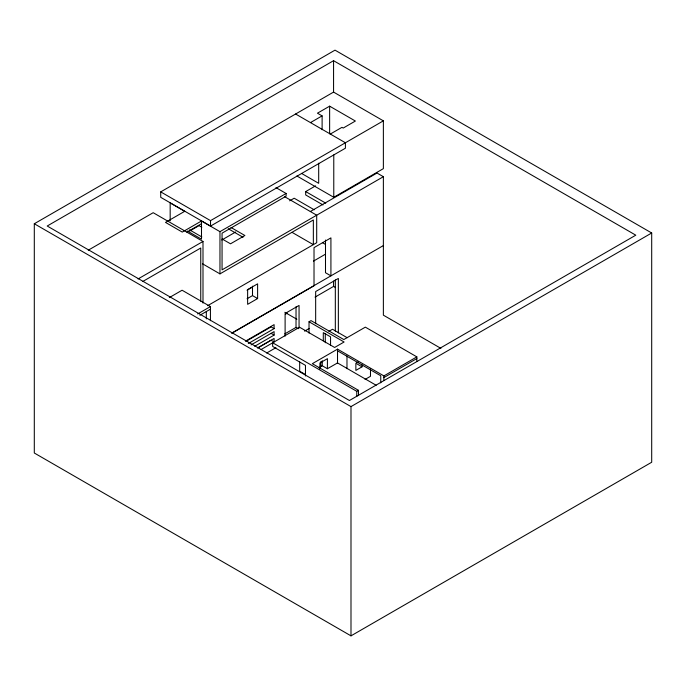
<?xml version="1.0" encoding="UTF-8"?>
<svg xmlns="http://www.w3.org/2000/svg" width="686" height="686" viewBox="0 0 686 686"><rect width="100%" height="100%" fill="white"/><g stroke="black" fill="none" stroke-linecap="round" stroke-linejoin="round"><path stroke-width="1.03" d="M319.908 368.991L319.933 362.954L327.436 358.675L327.385 368.734L322.249 365.767L318.913 367.67M322.249 365.767L322.274 360.733M383.834 380.584L383.886 375.911L337.521 349.14L312.327 363.683L358.486 390.325L358.486 395.573M416.796 361.556L416.856 356.874L365.346 327.145L343.832 339.561L311.007 320.611L309.026 321.76L309.026 333.087M34.3 223.756L335.008 50.147L651.7 232.991L651.7 462.244L350.992 635.853L34.3 453.009L34.3 223.756L350.992 406.601L651.7 232.991M333.567 60.694L47.205 226.02L349.431 400.504L635.793 235.178L333.567 60.694L333.567 92.096L160.721 191.883L160.721 197.328L210.525 226.088L345.41 148.21L345.41 142.765L295.606 114.013M330.326 134.053L341.962 127.339L343.214 128.059L355.382 121.036L329.632 106.167L317.455 113.19L322.111 115.874L322.111 129.705M88.254 250.193L153.192 212.703L202.996 241.455L202.996 303.058M310.475 122.597L322.111 115.874M440.909 348.385L383.371 315.166L383.371 176.705L222.058 269.847L222.058 233.154L286.105 196.179L286.105 193.469L219.966 231.654L201.495 220.986L182.27 232.091L165.506 222.41L184.731 211.305L170.171 202.902L170.171 220.849M186.849 232.151L201.495 223.696M189.79 230.968L199.026 225.634L201.804 227.238M160.721 191.883L210.525 220.635L383.371 120.847L383.371 168.645L333.773 197.285L296.884 175.985M138.058 278.945L202.996 241.455M142.92 281.397L200.741 248.015L200.741 301.163M221.818 239.997L235.727 231.962M289.629 200.844L294.183 198.22L314.248 209.805M323.02 204.951L305.69 194.944L305.69 191.574L315.586 185.863M310.338 211.52L377.008 173.035L383.371 176.705M169.313 297.604L182.082 290.229L210.431 306.591L210.431 320.714M202.447 263.758L219.966 273.877L313.348 219.966L313.348 244.653L292.142 232.408M207.635 305.69L316.7 242.715L316.7 215.198L284.458 196.582M197.662 313.965L210.431 306.591M199.866 315.268L210.431 309.172M247.029 290.229L252.457 287.1M247.054 298.744L252.499 295.606L257.61 298.556L257.61 283.85L247.637 289.603L247.637 304.318L257.61 298.556M313.485 261.109L325.327 254.266M231.877 333.036L383.371 245.571M231.877 333.225L314.017 285.796L314.017 247.637L330.918 237.879L330.918 275.858L325.498 272.728L325.498 240.031M285.385 314.231L287.237 313.168M315.037 297.115L333.567 286.414L335.403 287.468M245.528 341.131L274.1 324.641L274.1 328.645L248.298 343.54M246.188 341.259L271.073 326.896L274.1 328.645M251.059 344.904L274.1 331.604L274.1 335.094L254.746 346.267M257.507 348.016L274.1 338.438L274.1 342.005L271.073 340.256L258.168 347.708M284.699 333.928L296.026 327.385L298.299 328.697M261.195 349.457L299.559 327.222L334.631 347.468L344.089 342.005L309.026 321.76M266.683 353.007L275.926 347.673M304.575 331.132L309.197 328.465M328.937 331.321L332.521 329.254L347.116 337.675M358.512 361.745L355.863 363.271L355.863 370.397L362.036 366.83L362.036 364.798M365.055 379.444L370.483 376.305L370.483 368.974M305.476 375.997L305.476 365.372L272.651 346.421L272.651 342.76L356.763 391.32L358.486 390.325M383.886 375.911L416.856 356.874M383.886 377.583L416.856 358.546M327.385 368.734L337.521 362.945L337.521 349.14M333.567 92.096L383.371 120.847M301.548 173.412L318.69 183.316L318.69 163.182M305.69 191.574L325.756 203.159M275.961 187.612L286.105 193.469M322.549 242.715L325.293 244.302M231.002 227.486L244.893 235.512L230.513 243.813L222.178 239.002M228.224 228.721L243.041 237.27M189.559 229.861L201.83 236.944M187.475 231.062L201.495 239.165L201.495 220.986M284.81 312.302L296.858 319.256M337.521 350.812L380.756 375.774L380.756 382.848M356.9 363.872L362.036 366.83M337.289 362.8L376.151 385.258M271.073 333.345L274.1 335.094M305.613 374.642L299.679 371.22L299.679 361.968M356.763 391.32L356.763 396.568M350.992 406.601L350.992 635.853M346.979 355.948L346.979 368.674M338.352 332.933L338.352 278.447L315.663 291.541L315.663 323.663M335.325 279.897L335.325 331.184M333.773 154.933L333.773 197.285M333.567 281.097L333.567 286.414M330.549 345.024L330.549 336.843L323.303 332.659L323.303 340.839M329.632 106.167L329.632 133.787M325.284 333.559L325.284 342.76M320.808 361.659L320.808 366.796M299.053 328.105L299.053 305.433L285.11 313.485L285.11 336.157M296.026 306.779L296.026 327.385M252.499 286.148L252.499 295.606M219.966 231.654L219.966 273.877M210.525 220.635L210.525 226.088M206.315 311.547L206.315 318.896"/></g></svg>
